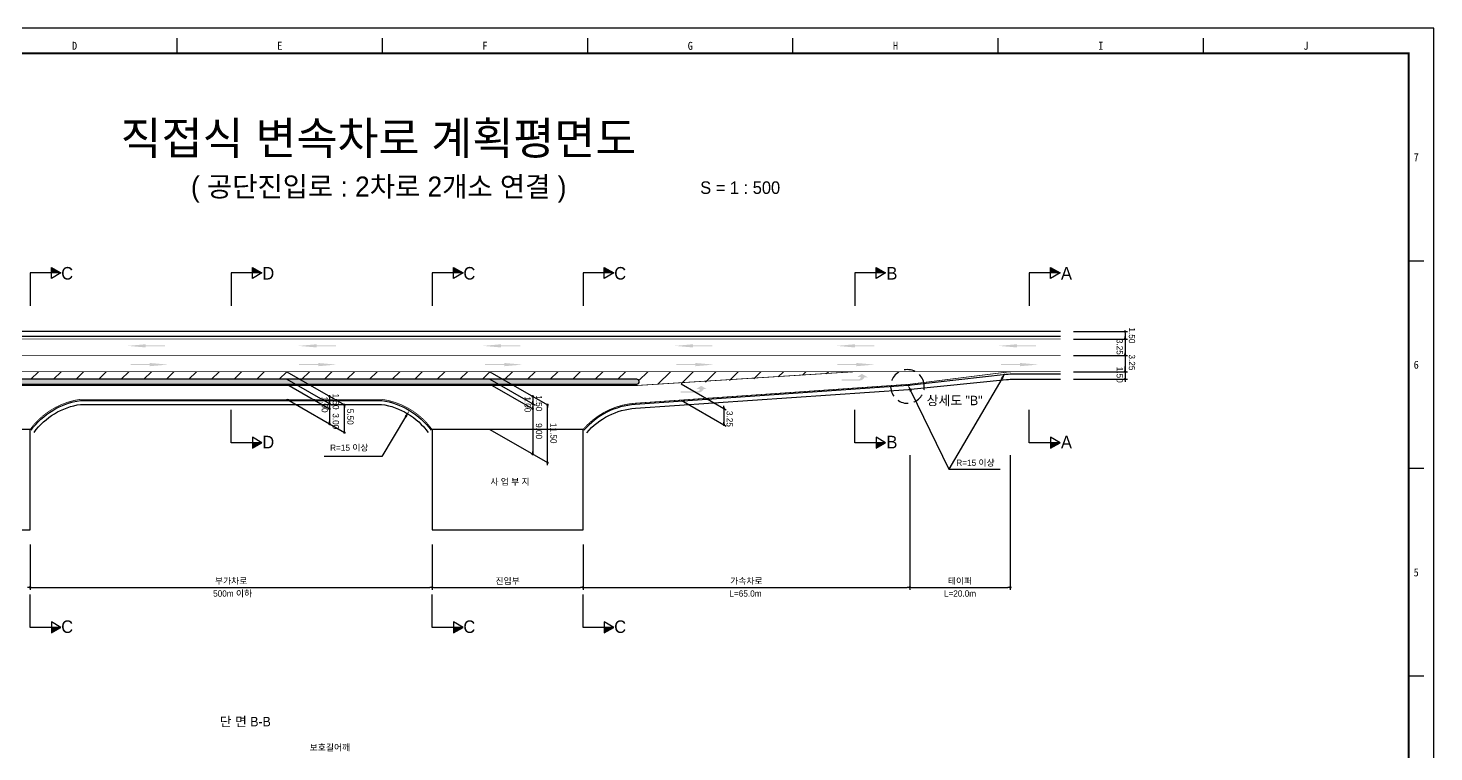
# Model space of a CAD drawing. Header units: millimetres. Extents: x 492 to 915, y -1 to 299.
# Drawn here: x 635.4 to 915.1, y 154.6 to 298.7 of the extents above; entities that cross this region are included whole.
import ezdxf
from ezdxf.enums import TextEntityAlignment as Align

# ---------------------------------------------------------------- set-up
doc = ezdxf.new("R2010")
doc.units = ezdxf.units.MM
doc.linetypes.add('HIDDEN', pattern=[9.525, 6.35, -3.175])
for name, color, linetype in [('CC-GSTR-0004', 4, 'Continuous'), ('CM-LANE-0030', 30, 'Continuous'), ('CZ-DIMT-0002', 7, 'Continuous'), ('CZ-LIN1-0007', 7, 'Continuous'), ('CZ-LIN2-0003', 3, 'Continuous'), ('CZ-LINE-0001', 7, 'Continuous'), ('CZ-TEXT-BOX0', 7, 'Continuous'), ('TITLE', 7, 'Continuous')]:
    doc.layers.add(name, color=color, linetype=linetype)
doc.styles.add('돋움', font='')
doc.styles.add('돋음체', font='')
doc.styles.get('돋움').set_extended_font_data('Dotum')
doc.styles.get('돋음체').set_extended_font_data('DotumChe')

# ---------------------------------------------------------------- blocks, each defined once
blk = doc.blocks.new('_Dot')
at = {"color": 0, "linetype": 'ByBlock', "lineweight": -2}
blk.add_line((-0.5, 0), (-1, 0), dxfattribs=at)
at = {"color": 0, "linetype": 'ByBlock', "const_width": 0.5}
blk.add_lwpolyline([(-0.25, 0, 1), (0.25, 0, 1)], format="xyb", close=True, dxfattribs=at)

msp = doc.modelspace()

# ---------------------------------------------------------------- hatches: boundary and pattern name
at = {"layer": 'CM-LANE-0030'}
h = msp.add_hatch(dxfattribs=at)
h.set_pattern_fill('ANSI31', color=256, style=0)
h.set_pattern_definition([(45, (-1492.656, -0.5303), (-2.245064, 2.245064), [])])
h.paths.add_polyline_path([(799.85, 230.29), (581.04, 230.29), (596.39, 227.99, -0.015132), (597.48, 227.79), (599.42, 227.79, 0.001024), (599.35, 227.82, -0.857281), (599.5, 228.79), (756.48, 228.79, -0.966023), (756.52, 227.79), (756.5, 227.79), (763.74, 227.79)])
at = {"layer": 'CZ-LIN1-0007'}
for points in [[(658.83, 235.75), (658.83, 235.54), (662.66, 235.54), (662.66, 235.33), (658.83, 235.32), (658.83, 235.11), (655.18, 235.43)], [(692.83, 235.75), (692.83, 235.54), (696.65, 235.54), (696.65, 235.33), (692.83, 235.32), (692.83, 235.11), (689.18, 235.43)], [(729.52, 235.75), (729.52, 235.54), (733.34, 235.54), (733.34, 235.33), (729.52, 235.32), (729.52, 235.11), (725.87, 235.43)], [(767.7, 235.75), (767.7, 235.54), (771.53, 235.54), (771.53, 235.33), (767.7, 235.32), (767.7, 235.11), (764.05, 235.43)], [(799.9, 235.75), (799.9, 235.54), (803.72, 235.54), (803.72, 235.33), (799.9, 235.32), (799.9, 235.11), (796.25, 235.43)], [(832.1, 235.75), (832.1, 235.54), (835.93, 235.54), (835.93, 235.33), (832.1, 235.32), (832.1, 235.11), (828.45, 235.43)], [(659.62, 232.02), (659.62, 231.81), (655.79, 231.81), (655.79, 231.59), (659.62, 231.59), (659.62, 231.38), (663.27, 231.7)], [(693.13, 232.02), (693.13, 231.81), (689.31, 231.81), (689.31, 231.59), (693.13, 231.59), (693.13, 231.38), (696.78, 231.7)], [(730.15, 232.02), (730.15, 231.81), (726.33, 231.81), (726.33, 231.59), (730.15, 231.59), (730.15, 231.38), (733.8, 231.7)], [(768.17, 232.02), (768.17, 231.81), (764.35, 231.81), (764.35, 231.59), (768.17, 231.59), (768.17, 231.38), (771.83, 231.7)], [(800.19, 232.02), (800.19, 231.81), (796.37, 231.81), (796.37, 231.59), (800.19, 231.59), (800.19, 231.38), (803.84, 231.7)], [(800.77, 228.51, 0.267976), (801.8, 229.19), (802.43, 229.19), (801.25, 229.85), (800.31, 229.2), (801, 229.2, -0.504994), (800.69, 228.78), (797.23, 228.76), (797.23, 228.49)], [(832.75, 232.02), (832.75, 231.81), (828.93, 231.81), (828.93, 231.59), (832.75, 231.59), (832.75, 231.38), (836.4, 231.7)], [(768.79, 226.14, 0.267976), (769.82, 226.82), (770.45, 226.82), (769.28, 227.48), (768.33, 226.83), (769.03, 226.83, -0.504994), (768.72, 226.41), (765.25, 226.39), (765.26, 226.12)]]:
    msp.add_hatch(color=256, dxfattribs=at).paths.add_polyline_path(points)
at = {"layer": 'CZ-LIN2-0003'}
h = msp.add_hatch(dxfattribs=at)
h.set_pattern_fill('CROSS', color=256, scale=0.075, style=0)
h.set_pattern_definition([(0, (-1492.65586, -0.53027), (0.47625, 0.47625), [0.238125, -0.714375]), (90, (-1492.5368, -0.64933), (-0.47625, 0.47625), [0.238125, -0.714375])])
h.paths.add_polyline_path([(756.48, 228.79), (599.5, 228.79, 0.857281), (599.35, 227.82, -0.001024), (599.42, 227.79), (756.48, 227.79, 1)])
at = {"layer": 'CZ-LINE-0001'}
for points in [[(640.04, 251.06), (640.04, 249.96), (641.94, 249.96)], [(680.04, 251.06), (680.04, 249.96), (681.94, 249.96)], [(720.04, 251.06), (720.04, 249.96), (721.94, 249.96)], [(750.04, 251.06), (750.04, 249.96), (751.94, 249.96)], [(804.09, 251.06), (804.09, 249.96), (805.99, 249.96)], [(838.82, 251.06), (838.82, 249.96), (840.72, 249.96)], [(681.94, 216.15), (680.04, 216.15), (680.04, 215.05)], [(805.99, 216.15), (804.09, 216.15), (804.09, 215.05)], [(840.72, 216.15), (838.82, 216.15), (838.82, 215.05)], [(641.94, 179.39), (640.04, 179.39), (640.04, 178.3)], [(721.94, 179.39), (720.04, 179.39), (720.04, 178.3)], [(751.94, 179.39), (750.04, 179.39), (750.04, 178.3)]]:
    msp.add_hatch(color=256, dxfattribs=at).paths.add_polyline_path(points)

# ---------------------------------------------------------------- linework, layer by layer
at = {"color": 0, "linetype": 'ByBlock', "lineweight": -2}
for p, q in [((853.62, 238.04), (853.62, 237.79)), ((853.62, 237.04), (853.62, 237.29)), ((853.62, 236.54), (853.62, 236.29)), ((853.62, 233.79), (853.62, 234.04)), ((853.62, 233.29), (853.62, 233.04)), ((853.62, 230.54), (853.62, 230.79)), ((853.62, 230.54), (853.62, 230.79)), ((853.62, 228.54), (853.62, 228.29)), ((853.62, 228.54), (853.62, 228.29)), ((695.38, 225.14), (695.38, 224.89)), ((695.38, 224.14), (695.38, 224.39)), ((735.79, 225.14), (735.79, 224.89)), ((735.79, 224.14), (735.79, 224.39)), ((695.38, 223.64), (695.38, 223.39)), ((695.38, 223.14), (695.38, 223.39)), ((698.34, 223.43), (698.34, 223.18)), ((735.79, 223.64), (735.79, 223.39)), ((735.79, 223.14), (735.79, 223.39)), ((738.75, 223.43), (738.75, 223.18)), ((773.81, 223.25), (773.81, 223.5)), ((773.81, 222.75), (773.81, 222.5)), ((695.38, 220.14), (695.38, 220.39)), ((698.34, 218.43), (698.34, 218.68)), ((773.81, 220), (773.81, 220.25)), ((735.79, 214.14), (735.79, 214.39)), ((738.75, 212.43), (738.75, 212.68))]:
    msp.add_line(p, q, dxfattribs=at)
at = {"color": 0, "linetype": 'ByBlock', "const_width": 0.25}
for points in [[(853.62, 238.17, 1), (853.62, 238.42, 1)], [(853.62, 236.92, 1), (853.62, 236.67, 1)], [(853.62, 236.67, 1), (853.62, 236.92, 1)], [(853.62, 233.67, 1), (853.62, 233.42, 1)], [(853.62, 233.42, 1), (853.62, 233.67, 1)], [(853.62, 230.42, 1), (853.62, 230.17, 1)], [(853.62, 230.42, 1), (853.62, 230.17, 1)], [(853.62, 228.67, 1), (853.62, 228.92, 1)], [(853.62, 228.67, 1), (853.62, 228.92, 1)], [(695.38, 225.26, 1), (695.38, 225.51, 1)], [(695.38, 224.01, 1), (695.38, 223.76, 1)], [(695.38, 223.76, 1), (695.38, 224.01, 1)], [(698.34, 223.55, 1), (698.34, 223.8, 1)], [(735.79, 225.26, 1), (735.79, 225.51, 1)], [(735.79, 223.76, 1), (735.79, 224.01, 1)], [(735.79, 224.01, 1), (735.79, 223.76, 1)], [(738.75, 223.55, 1), (738.75, 223.8, 1)], [(695.38, 223.01, 1), (695.38, 222.76, 1)], [(735.79, 223.01, 1), (735.79, 222.76, 1)], [(773.81, 223.12, 1), (773.81, 222.87, 1)], [(773.81, 222.87, 1), (773.81, 223.12, 1)], [(695.38, 220.01, 1), (695.38, 219.76, 1)], [(698.34, 218.3, 1), (698.34, 218.05, 1)], [(773.81, 219.87, 1), (773.81, 219.62, 1)], [(735.79, 214.01, 1), (735.79, 213.76, 1)], [(738.75, 212.3, 1), (738.75, 212.05, 1)]]:
    msp.add_lwpolyline(points, format="xyb", close=True, dxfattribs=at)
at = {"layer": 'CC-GSTR-0004'}
for points in [[(840.8, 238.29), (555.8, 238.29)], [(840.8, 237.29), (555.8, 237.29)]]:
    msp.add_lwpolyline(points, dxfattribs=at)
for points in [[(840.8, 229.79), (831.64, 229.79, 0.028022), (829.96, 229.7), (829.96, 229.7), (811.12, 227.58), (811.12, 227.58, -0.010735), (810.47, 227.52), (810.47, 227.52), (756.18, 223.76, 0.201252), (745.99, 218.63)], [(746.56, 218.14, -0.201252), (756.23, 223.01), (810.57, 226.77, 0.007667), (811.02, 226.81), (830.05, 228.72, -0.024952), (831.54, 228.79), (840.8, 228.79)], [(636, 218.64, -0.202063), (645.82, 224.54), (705.77, 224.54, -0.202063), (715.59, 218.64, -0.202063)], [(636.6, 218.2, -0.201084), (645.87, 223.79), (705.72, 223.79, -0.201084), (714.99, 218.2, -0.201084)]]:
    msp.add_lwpolyline(points, format="xyb", dxfattribs=at)
at = {"layer": 'CM-LANE-0030', "const_width": 0.15}
msp.add_lwpolyline([(840.8, 233.54), (555.8, 233.54)], dxfattribs=at)
msp.add_lwpolyline([(756.5, 227.54), (599.42, 227.54, -0.06063), (599.42, 227.54), (581.04, 230.29), (799.85, 230.29)], format="xyb", close=True, dxfattribs=at)
at = {"layer": 'CZ-LIN1-0007', "const_width": 0.15}
msp.add_lwpolyline([(840.8, 236.79), (555.8, 236.79)], dxfattribs=at)
for points in [[(840.8, 230.29), (831.73, 230.29), (831.73, 230.29, 0.031099), (829.87, 230.18), (811.21, 227.84), (811.21, 227.84, -0.01381), (810.38, 227.76), (810.38, 227.76), (756.16, 224.01, 0.201252), (745.8, 218.79)], [(635.8, 218.79, -0.202373), (645.8, 224.79), (705.79, 224.79, -0.202373), (715.8, 218.79)]]:
    msp.add_lwpolyline(points, format="xyb", dxfattribs=at)
at = {"layer": 'CZ-LIN1-0007', "linetype": 'HIDDEN', "const_width": 0.15}
msp.add_lwpolyline([(799.85, 230.29), (831.73, 230.29)], dxfattribs=at)
at = {"layer": 'CZ-LIN2-0003'}
msp.add_lwpolyline([(756.5, 227.79), (756.52, 227.79, 0.966023), (756.48, 228.79), (599.5, 228.79, 0.857281), (599.35, 227.82, -0.001024), (599.42, 227.79)], format="xyb", close=True, dxfattribs=at)
for points in [[(635.8, 218.79), (605.8, 218.79), (605.8, 198.79), (635.8, 198.79)], [(745.8, 218.79), (715.8, 218.79), (715.8, 198.79), (745.8, 198.79)]]:
    msp.add_lwpolyline(points, close=True, dxfattribs=at)
at = {"layer": 'CZ-LINE-0001'}
for p, q in [((641.94, 249.96), (635.8, 249.96)), ((635.8, 249.96), (635.8, 243.42)), ((640.04, 248.86), (640.04, 251.06)), ((640.04, 251.06), (641.94, 249.96)), ((641.94, 249.96), (640.04, 248.86)), ((681.94, 249.96), (675.8, 249.96)), ((675.8, 249.96), (675.8, 243.42)), ((680.04, 248.86), (680.04, 251.06)), ((680.04, 251.06), (681.94, 249.96)), ((681.94, 249.96), (680.04, 248.86)), ((721.94, 249.96), (715.8, 249.96)), ((715.8, 249.96), (715.8, 243.42)), ((720.04, 248.86), (720.04, 251.06)), ((720.04, 251.06), (721.94, 249.96)), ((721.94, 249.96), (720.04, 248.86)), ((751.94, 249.96), (745.8, 249.96)), ((745.8, 249.96), (745.8, 243.42)), ((750.04, 248.86), (750.04, 251.06)), ((750.04, 251.06), (751.94, 249.96)), ((751.94, 249.96), (750.04, 248.86)), ((805.99, 249.96), (799.85, 249.96)), ((799.85, 249.96), (799.85, 243.42)), ((804.09, 248.86), (804.09, 251.06)), ((804.09, 251.06), (805.99, 249.96)), ((805.99, 249.96), (804.09, 248.86)), ((840.72, 249.96), (834.58, 249.96)), ((834.58, 249.96), (834.58, 243.42)), ((838.82, 248.86), (838.82, 251.06)), ((838.82, 251.06), (840.72, 249.96)), ((840.72, 249.96), (838.82, 248.86)), ((843.4, 238.29), (854.12, 238.29)), ((853.62, 237.79), (853.62, 228.79)), ((843.4, 236.79), (854.12, 236.79)), ((843.4, 236.79), (854.12, 236.79)), ((843.4, 233.54), (854.12, 233.54)), ((686.88, 230.29), (698.34, 223.68)), ((727.29, 230.29), (738.75, 223.68)), ((843.4, 230.29), (854.12, 230.29)), ((843.4, 230.29), (854.12, 230.29)), ((853.62, 230.79), (853.62, 231.29)), ((686.88, 228.79), (695.88, 223.6)), ((686.88, 228.79), (695.88, 223.6)), ((686.88, 227.79), (695.38, 222.89)), ((727.29, 228.79), (736.29, 223.6)), ((727.29, 228.79), (736.29, 223.6)), ((727.29, 227.79), (735.79, 222.89)), ((765.31, 227.9), (774.31, 222.71)), ((843.4, 228.79), (854.12, 228.79)), ((843.4, 228.79), (854.12, 228.79)), ((686.88, 224.79), (698.34, 218.18)), ((695.38, 225.39), (695.38, 219.89)), ((735.79, 224.89), (735.79, 213.89)), ((765.31, 224.65), (774.31, 219.46)), ((675.8, 216.15), (675.8, 222.69)), ((698.34, 218.18), (698.34, 223.68)), ((738.75, 211.69), (738.75, 223.68)), ((773.81, 222.5), (773.81, 219.49)), ((799.85, 216.15), (799.85, 222.69)), ((834.58, 216.15), (834.58, 222.69)), ((727.29, 218.79), (738.75, 212.18)), ((681.94, 216.15), (675.8, 216.15)), ((681.94, 216.15), (680.04, 217.25)), ((680.04, 217.25), (680.04, 215.05)), ((680.04, 215.05), (681.94, 216.15)), ((805.99, 216.15), (799.85, 216.15)), ((805.99, 216.15), (804.09, 217.25)), ((804.09, 217.25), (804.09, 215.05)), ((804.09, 215.05), (805.99, 216.15)), ((840.72, 216.15), (834.58, 216.15)), ((840.72, 216.15), (838.82, 217.25)), ((838.82, 217.25), (838.82, 215.05)), ((838.82, 215.05), (840.72, 216.15)), ((810.8, 213.64), (810.8, 186.86)), ((810.8, 213.64), (810.8, 186.86)), ((830.8, 213.64), (830.8, 186.86)), ((818.54, 210.91), (828.8, 210.91)), ((635.8, 195.91), (635.8, 186.86)), ((635.8, 195.91), (635.8, 186.86)), ((715.8, 195.91), (715.8, 186.86)), ((715.8, 195.91), (715.8, 186.86)), ((745.8, 195.91), (745.8, 186.86)), ((745.8, 195.91), (745.8, 186.86)), ((636.3, 187.36), (715.3, 187.36)), ((716.3, 187.36), (745.3, 187.36)), ((746.3, 187.36), (810.3, 187.36)), ((811.3, 187.36), (830.3, 187.36)), ((635.8, 179.39), (635.8, 185.94)), ((715.8, 179.39), (715.8, 185.94)), ((745.8, 179.39), (745.8, 185.94)), ((641.94, 179.39), (635.8, 179.39)), ((641.94, 179.39), (640.04, 180.49)), ((640.04, 180.49), (640.04, 178.3)), ((640.04, 178.3), (641.94, 179.39)), ((721.94, 179.39), (715.8, 179.39)), ((721.94, 179.39), (720.04, 180.49)), ((720.04, 180.49), (720.04, 178.3)), ((720.04, 178.3), (721.94, 179.39)), ((751.94, 179.39), (745.8, 179.39)), ((751.94, 179.39), (750.04, 180.49)), ((750.04, 180.49), (750.04, 178.3)), ((750.04, 178.3), (751.94, 179.39))]:
    msp.add_line(p, q, dxfattribs=at)
at = {"layer": 'CZ-LINE-0001', "linetype": 'HIDDEN', "ltscale": 0.35}
msp.add_line((813.67, 227.75), (813.67, 227.75), dxfattribs=at)
at = {"layer": 'CZ-LINE-0001'}
for points in [[(829.11, 228.88), (818.54, 210.91)], [(811.04, 226.41), (818.54, 210.91)], [(710.51, 221.3), (705.8, 213.4), (694.32, 213.4)]]:
    msp.add_lwpolyline(points, dxfattribs=at)
at = {"layer": 'CZ-LINE-0001', "linetype": 'HIDDEN', "ltscale": 0.35}
msp.add_arc((810.34, 227.35), 3.35, 6.7667, 6.749, dxfattribs=at)
at = {"layer": 'CZ-LINE-0001'}
for points in [[(828.89, 229.01), (829.87, 230.18), (829.32, 228.76)], [(810.81, 226.3), (810.38, 227.76), (811.26, 226.52)], [(710.3, 221.43), (711.28, 222.59), (710.73, 221.17)]]:
    msp.add_solid(points, dxfattribs=at)
at = {"layer": 'TITLE', "color": 7, "linetype": 'Continuous'}
for p, q in [((665.08, 293.65), (665.08, 296.67)), ((705.9, 293.65), (705.9, 296.67)), ((746.73, 293.65), (746.73, 296.67)), ((787.55, 293.65), (787.55, 296.67)), ((828.37, 293.65), (828.37, 296.67)), ((869.2, 293.65), (869.2, 296.67)), ((913.05, 252.32), (910.02, 252.32)), ((913.05, 210.99), (910.02, 210.99)), ((913.05, 169.66), (910.02, 169.66))]:
    msp.add_line(p, q, dxfattribs=at)
at = {"layer": 'TITLE'}
msp.add_lwpolyline([(491.7, -0.69), (915.06, -0.69), (915.06, 298.69), (491.7, 298.69)], close=True, dxfattribs=at)
at = {"layer": 'TITLE', "linetype": 'Continuous', "const_width": 0.403}
msp.add_lwpolyline([(501.78, 4.34), (501.78, 293.65), (910.02, 293.65), (910.02, 4.34)], close=True, dxfattribs=at)

# ---------------------------------------------------------------- block references
at = {"layer": 'CZ-LINE-0001', "xscale": 0.5, "yscale": 0.5, "zscale": 0.5}
for p in [(635.8, 187.36), (715.8, 187.36), (745.8, 187.36), (810.8, 187.36), (830.8, 187.36)]:
    msp.add_blockref('_Dot', p, dxfattribs=at)
at = {"layer": 'CZ-LINE-0001', "xscale": 0.5, "yscale": 0.5, "zscale": 0.5, "rotation": 180}
for p in [(635.8, 187.36), (715.8, 187.36), (745.8, 187.36), (810.8, 187.36)]:
    msp.add_blockref('_Dot', p, dxfattribs=at)

# ---------------------------------------------------------------- texts
at = {"layer": 'CZ-DIMT-0002', "style": '돋움'}
for s, height, p in [('C', 2.5, (643.19, 249.88)), ('D', 2.5, (683.19, 249.88)), ('C', 2.5, (723.19, 249.88)), ('C', 2.5, (753.19, 249.88)), ('B', 2.5, (807.25, 249.88)), ('A', 2.5, (841.97, 249.88)), ('상세도 "B"', 1.875, (819.72, 224.56)), ('D', 2.5, (683.19, 216.28)), ('R=15 이상', 1.25, (699.31, 215.17)), ('B', 2.5, (807.25, 216.28)), ('A', 2.5, (841.97, 216.28)), ('R=15 이상', 1.25, (823.87, 212.16)), ('사 업 부 지', 1.25, (731.28, 208.38)), ('500m 이하', 1.25, (676.1, 186.13)), ('L=65.0m', 1.25, (778.12, 186.13)), ('L=20.0m', 1.25, (820.79, 186.13)), ('C', 2.5, (643.19, 179.53)), ('C', 2.5, (723.19, 179.53)), ('C', 2.5, (753.19, 179.53))]:
    msp.add_text(s, height=height, dxfattribs=at).set_placement(p, align=Align.MIDDLE_CENTER)
for s, p in [('1.50', (854.38, 239.1)), ('3.25', (851.94, 236.83)), ('3.25', (854.38, 233.72)), ('1.50', (851.94, 231.27))]:
    msp.add_text(s, height=1.25, rotation=270, dxfattribs=at).set_placement(p)
at = {"layer": 'CZ-DIMT-0002', "char_height": 1.25, "attachment_point": 5, "rotation": 270, "style": '돋움'}
for s, insert in [('1.00', (694.42, 223.74)), ('1.50', (696.63, 224.34)), ('1.00', (734.78, 223.78)), ('1.50', (737.04, 224)), ('3.00', (696.63, 220.42)), ('5.50', (699.52, 221.32)), ('3.25', (774.97, 220.89)), ('9.00', (737.04, 218.46)), ('11.50', (739.93, 218.04))]:
    msp.add_mtext(s, dxfattribs=dict(at, insert=insert))
at = {"layer": 'CZ-LINE-0001', "char_height": 1.25, "attachment_point": 5, "style": '돋움'}
for s, insert in [('\\A1;부가차로', (675.8, 188.56)), ('\\A1;진입부', (730.8, 188.56)), ('\\A1;가속차로', (778.3, 188.56)), ('\\A1;테이퍼', (820.8, 188.56)), ('\\A1;보호길어깨', (695.46, 155.42))]:
    msp.add_mtext(s, dxfattribs=dict(at, insert=insert))
at = {"layer": 'CZ-TEXT-BOX0', "style": '돋움'}
msp.add_text('단 면 B-B', height=1.875, dxfattribs=at).set_placement((678.62, 160.63), align=Align.MIDDLE_CENTER)
at = {"layer": 'TITLE', "color": 3, "linetype": 'Continuous', "style": '돋음체'}
for s, p in [('D', (644.66, 295.16)), ('E', (685.49, 295.16)), ('F', (726.31, 295.16)), ('G', (767.14, 295.16)), ('H', (807.96, 295.16)), ('I', (848.79, 295.16)), ('J', (889.61, 295.16)), ('7', (911.54, 272.99)), ('6', (911.54, 231.66)), ('5', (911.54, 190.33))]:
    msp.add_text(s, height=1.59, dxfattribs=at).set_placement(p, align=Align.MIDDLE)
at = {"layer": 'TITLE', "style": '돋움'}
for s, height, p in [('직접식 변속차로 계획평면도', 6.5, (705.11, 276.77)), ('( 공단진입로 : 2차로 2개소 연결 )', 4, (705.16, 267.14))]:
    msp.add_text(s, height=height, dxfattribs=at).set_placement(p, align=Align.MIDDLE_CENTER)
msp.add_text('S = 1 : 500', height=2.5, dxfattribs=at).set_placement((769.11, 266.93), align=Align.MIDDLE_LEFT)

doc.saveas('drawing.dxf')
